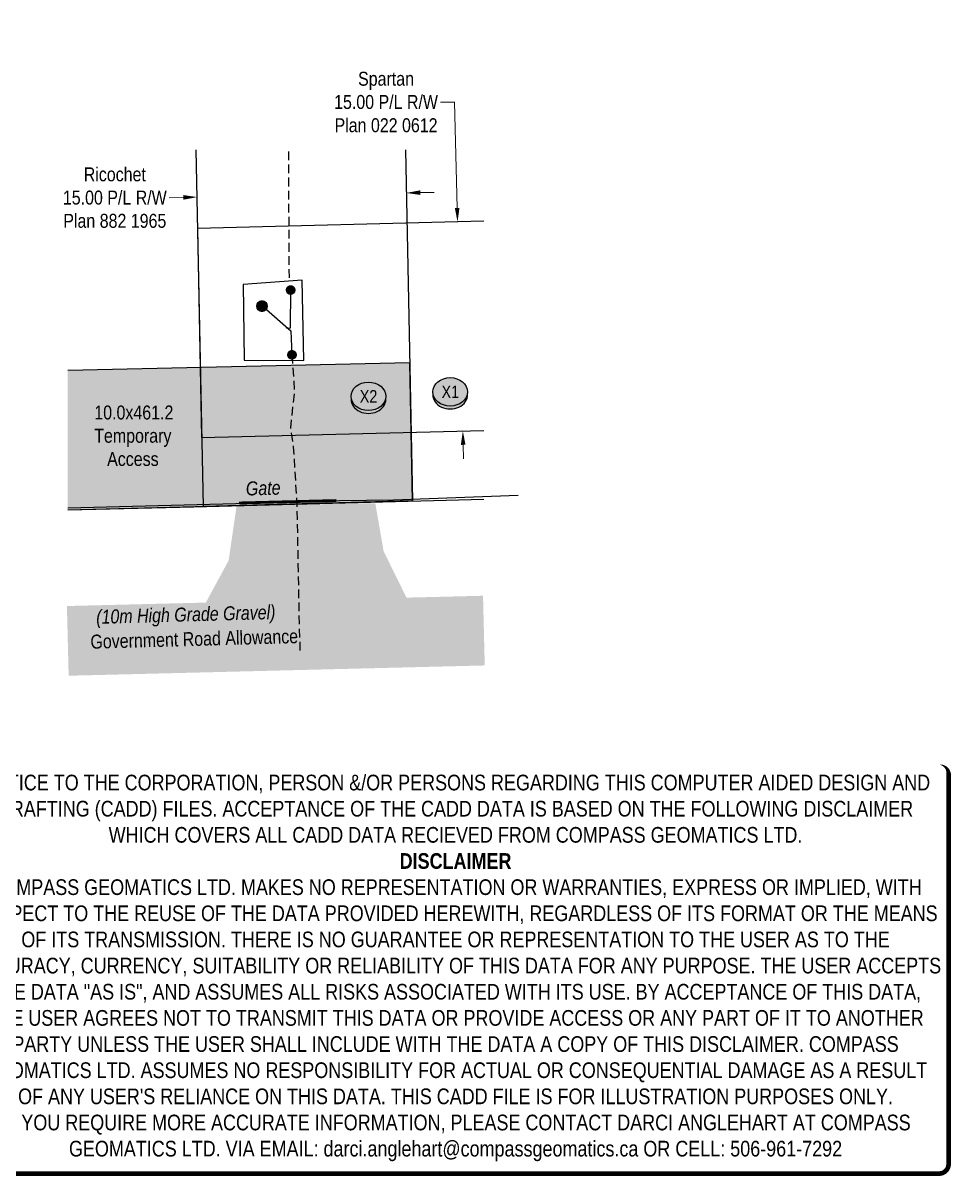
# Model space of a CAD drawing. Extents: x 623791 to 625561, y 5888643 to 5889953.
# Drawn here: x 624896 to 625561, y 5889126 to 5889953 of the extents above; entities that cross this region are included whole.
import ezdxf
from ezdxf.enums import TextEntityAlignment as Align

# ---------------------------------------------------------------- set-up
doc = ezdxf.new("R2010")
doc.units = 0
doc.header["$LTSCALE"] = 5
doc.header["$PDSIZE"] = 0.5
doc.linetypes.add('UG_PIPE', pattern=[1.875, 1.25, -0.625])
doc.layers.get('Defpoints').update_dxf_attribs({"color": 9})
for name, color, linetype in [('AS-FENCE', 48, 'foc-FENCE'), ('AS-PIPE-UG', 44, 'UG_PIPE'), ('AS-ROADS', 254, 'Continuous'), ('AS-SYMBOL', 7, 'Continuous'), ('F-RW', 190, 'Continuous'), ('L-ROAD-T', 7, 'Continuous'), ('L-SEC', 7, 'Continuous'), ('P-CROSSINGS', 250, 'Continuous'), ('P-TEMP-H', 41, 'Continuous'), ('P-TEMP_WORKSPACE', 46, 'Continuous')]:
    doc.layers.add(name, color=color, linetype=linetype)
doc.layers.add('AS-PIPE-AG', color=7, linetype='Continuous', true_color=0x7d00fa)
doc.layers.add('DISCLAIMER', color=7, linetype='Continuous', plot=False)
for name, color, linetype, lineweight in [('F-AR-T', 190, 'Continuous', 9), ('F-RW-T', 190, 'Continuous', 9), ('T-TEXT', 48, 'Continuous', 18)]:
    doc.layers.add(name, color=color, linetype=linetype, lineweight=lineweight)
doc.styles.add('80', font='ARIALN.TTF', dxfattribs={"height": 10})
doc.styles.add('80CG', font='ARIALN.TTF', dxfattribs={"height": 10})
doc.styles.add('80L', font='ARIALN.TTF', dxfattribs={"height": 10})
doc.styles.add('80LS', font='ARIALNI.TTF', dxfattribs={"height": 10})
doc.styles.add('Crossing', font='ARIALN.TTF', dxfattribs={"height": 10})
doc.styles.add('foc-LtypeFont', font='ARIALN.TTF', dxfattribs={"height": 7.35})
doc.linetypes.add('foc-FENCE', pattern='A,10,-1,["X",foc-LtypeFont,S=0.2,R=0,X=-0.625,Y=-0.75],-1.24', length=12.24)
doc.dimstyles.new('Compass 5 000', dxfattribs={"dimscale": 5, "dimtxt": 9, "dimasz": 2, "dimexe": 0.2, "dimexo": 0.0625, "dimgap": 0.5, "dimtad": 0, "dimtih": 1, "dimtoh": 1, "dimzin": 0, "dimdsep": 46, "dimtxsty": '80CG', "dimcen": 0.1, "dimse1": 1, "dimse2": 1, "dimclrd": 256, "dimclrt": 256, "dimaunit": 1, "dimadec": 4, "dimazin": 0, "dimtfac": 0.06, "dimtofl": 0, "dimtmove": 0, "dimatfit": 1, "dimfxl": 0.2, "dimtolj": 1, "dimtzin": 0, "dimlwd": -1, "dimarcsym": 0})

# ---------------------------------------------------------------- blocks, each defined once
blk = doc.blocks.new('PIG')
h = blk.add_hatch(color=255)
h.dxf.hatch_style = 1
edge = h.paths.add_edge_path()
edge.add_arc((0, 0), 0.85, 0, 360)
at = {"layer": 'AS-SYMBOL'}
h = blk.add_hatch(color=13, dxfattribs=at)
h.dxf.hatch_style = 1
h.paths.add_polyline_path([(-0.1, 0, 1), (-0.55, 0, 1)])
h = blk.add_hatch(color=13, dxfattribs=at)
h.dxf.hatch_style = 1
h.paths.add_polyline_path([(0.1, 0, 1), (0.55, 0, 1)])
at = {"layer": 'AS-SYMBOL', "color": 13}
for centre, radius in [((0, 0), 0.75), ((-0.33, 0), 0.225), ((0.33, 0), 0.225)]:
    blk.add_circle(centre, radius, dxfattribs=at)
blk = doc.blocks.new('RISER')
h = blk.add_hatch(color=255)
h.dxf.hatch_style = 1
edge = h.paths.add_edge_path()
edge.add_arc((0, 0), 0.7, 0, 360)
blk.add_hatch(color=13).paths.add_polyline_path([(0.58, -0.15), (-0.58, -0.15, 0.774597)])
at = {"color": 13}
blk.add_line((-0.58, -0.15), (0.58, -0.15), dxfattribs=at)
blk.add_circle((0, 0), 0.6, dxfattribs=at)
blk = doc.blocks.new('*D481')
at = {"layer": 'Defpoints', "color": 0, "transparency": 16777216}
for p in [(625020.78, 5889827.79), (625020.9, 5889821.41), (625170.98, 5889824.41)]:
    blk.add_point(p, dxfattribs=at)
at = {"layer": 'F-AR-T', "transparency": 16777216}
for p, q in [((625010.78, 5889827.59), (625000.78, 5889827.39)), ((625180.85, 5889831), (625190.84, 5889831.2))]:
    blk.add_line(p, q, dxfattribs=at)
for points in [[(625010.75, 5889829.26), (625010.81, 5889825.93), (625020.78, 5889827.79)], [(625180.81, 5889832.66), (625180.88, 5889829.33), (625170.85, 5889830.8)]]:
    blk.add_solid(points, dxfattribs=at)
at = {"layer": 'F-AR-T', "transparency": 16777216, "insert": (624961.69, 5889827.39), "char_height": 10, "attachment_point": 5, "style": '80CG'}
blk.add_mtext('\\A1;Ricochet\\P15.00 P/L R/W\\PPlan 882 1965', dxfattribs=at)
blk = doc.blocks.new('*D482')
at = {"layer": 'Defpoints', "color": 0, "transparency": 16777216}
for p in [(625207.5, 5889810.05), (625209.74, 5889810.11), (625213.54, 5889660.21)]:
    blk.add_point(p, dxfattribs=at)
at = {"layer": 'F-RW-T', "transparency": 16777216}
for p, q in [((625205.32, 5889895.95), (625195.32, 5889895.95)), ((625207.24, 5889820.05), (625205.32, 5889895.95)), ((625211.55, 5889650.16), (625211.8, 5889640.16))]:
    blk.add_line(p, q, dxfattribs=at)
for points in [[(625208.91, 5889820.09), (625205.58, 5889820), (625207.5, 5889810.05)], [(625213.22, 5889650.2), (625209.89, 5889650.11), (625211.3, 5889660.15)]]:
    blk.add_solid(points, dxfattribs=at)
at = {"layer": 'F-RW-T', "transparency": 16777216, "insert": (625156.23, 5889895.95), "char_height": 10, "attachment_point": 5, "style": '80CG'}
blk.add_mtext('\\A1;Spartan\\P15.00 P/L R/W\\PPlan 022 0612', dxfattribs=at)
blk = doc.blocks.new('xing2')
h = blk.add_hatch(color=50)
h.dxf.hatch_style = 1
edge = h.paths.add_edge_path()
edge.add_ellipse((0, 0), major_axis=(-12.5, 0), ratio=0.816297, start_angle=0, end_angle=360)
h = blk.add_hatch(color=250)
h.dxf.hatch_style = 1
edge = h.paths.add_edge_path()
edge.add_ellipse((0, -2.05), major_axis=(-12.5, 0), ratio=0.816297, start_angle=0, end_angle=180)
edge.add_line((12.5, -2.05), (12.5, 0))
edge.add_ellipse((0, 0), major_axis=(-12.5, 0), ratio=0.816297, start_angle=0, end_angle=180, ccw=False)
edge.add_line((-12.5, 0), (-12.5, -2.05))
at = {"color": 250}
blk.add_ellipse((0, 0), major_axis=(-12.5, 0), ratio=0.816297, dxfattribs=at)
blk.add_ellipse((0, -2.05), major_axis=(-12.5, 0), ratio=0.816297, start_param=0, end_param=3.141593, dxfattribs=at)
at = {"color": 250, "style": 'Crossing'}
blk.add_attdef('CROSSING', text='', height=9, dxfattribs=at).set_placement((0.09, 0.02), align=Align.MIDDLE_CENTER)
at = {"color": 250, "style": 'Crossing', "flags": 1}
for tag, p in [('OWNER', (0.09, -12.49)), ('DESCRIPTION', (0.09, -25.77)), ('LOCATION', (0.09, -39.3)), ('DWG_REF', (0.09, -52.84))]:
    blk.add_attdef(tag, text='', height=9, dxfattribs=at).set_placement(p, align=Align.MIDDLE_CENTER)
blk = doc.blocks.new('Disclaimer_Legal')
at = {"layer": 'DISCLAIMER', "color": 254, "flags": 128}
blk.add_lwpolyline([(-3612.9, -1104.6, 37.5, 37.5, 0), (4096.1, -1104.6, 37.5, 37.5, 0.414214), (4171.1, -1029.6, 37.5, 37.5, 0), (4171.1, 2078.7, 37.5, 0, 0.414214), (4096.1, 2153.7, 0, 0, 0), (-3612.9, 2153.7, 0, 0, 0.414214), (-3687.9, 2078.7, 0, 0, 0), (-3687.9, -1029.6, 0, 37.5, 0.414214)], format="xyseb", close=True, dxfattribs=at)
at = {"layer": 'DISCLAIMER', "color": 254, "insert": (241.6, 533.9), "char_height": 125, "width": 7717.568, "attachment_point": 5, "style": '80'}
blk.add_mtext('NOTICE TO THE CORPORATION, PERSON &/OR PERSONS REGARDING THIS COMPUTER AIDED DESIGN AND DRAFTING (CADD) FILES. ACCEPTANCE OF THE CADD DATA IS BASED ON THE FOLLOWING DISCLAIMER WHICH COVERS ALL CADD DATA RECIEVED FROM COMPASS GEOMATICS LTD.\\P{\\fArial Narrow|b1|i0|c0|p34;DISCLAIMER}\\PCOMPASS GEOMATICS LTD. MAKES NO REPRESENTATION OR WARRANTIES, EXPRESS OR IMPLIED, WITH RESPECT TO THE REUSE OF THE DATA PROVIDED HEREWITH, REGARDLESS OF ITS FORMAT OR THE MEANS OF ITS TRANSMISSION. THERE IS NO GUARANTEE OR REPRESENTATION TO THE USER AS TO THE ACCURACY, CURRENCY, SUITABILITY OR RELIABILITY OF THIS DATA FOR ANY PURPOSE. THE USER ACCEPTS THE DATA "AS IS", AND ASSUMES ALL RISKS ASSOCIATED WITH ITS USE. BY ACCEPTANCE OF THIS DATA, THE USER AGREES NOT TO TRANSMIT THIS DATA OR PROVIDE ACCESS OR ANY PART OF IT TO ANOTHER PARTY UNLESS THE USER SHALL INCLUDE WITH THE DATA A COPY OF THIS DISCLAIMER. COMPASS GEOMATICS LTD. ASSUMES NO RESPONSIBILITY FOR ACTUAL OR CONSEQUENTIAL DAMAGE AS A RESULT OF ANY USER\'S RELIANCE ON THIS DATA. THIS CADD FILE IS FOR ILLUSTRATION PURPOSES ONLY.\\PIF YOU REQUIRE MORE ACCURATE INFORMATION, PLEASE CONTACT DARCI ANGLEHART AT COMPASS GEOMATICS LTD. VIA EMAIL: darci.anglehart@compassgeomatics.ca OR CELL: 506-961-7292', dxfattribs=at)

msp = doc.modelspace()

# ---------------------------------------------------------------- hatches: boundary and pattern name
at = {"layer": 'AS-ROADS'}
h = msp.add_hatch(color=256, dxfattribs=at)
h.dxf.hatch_style = 1
h.paths.add_polyline_path([(625154.475, 5889573.883), (625171.192, 5889539.968), (625025.855, 5889534.943), (625043.325, 5889567.173), (625049.035, 5889606.403), (625148.525, 5889608.303)])
at = {"layer": 'P-TEMP-H'}
h = msp.add_hatch(color=256, dxfattribs=at)
h.dxf.hatch_style = 1
h.paths.add_polyline_path([(624927.963, 5889703.462), (624927.963, 5889603.464), (625175.305, 5889609.906), (625173.306, 5889708.933)])

# ---------------------------------------------------------------- linework, layer by layer
at = {"layer": 'AS-FENCE', "flags": 128}
msp.add_lwpolyline([(625097.345, 5889710.613), (625096.075, 5889768.183), (625053.725, 5889765.043), (625054.475, 5889710.773)], close=True, dxfattribs=at)
msp.add_lwpolyline([(624927.963, 5889605.071), (625048.535, 5889608.143), (625122.845, 5889610.243), (625161.465, 5889610.743), (625250.995, 5889613.933)], dxfattribs=at)
at = {"layer": 'AS-PIPE-AG', "flags": 128}
for points in [[(625087.725, 5889761.213), (625087.385, 5889733.723), (625084.945, 5889733.633)], [(625068.595, 5889748.763), (625088.055, 5889731.963), (625088.725, 5889714.703)]]:
    msp.add_lwpolyline(points, dxfattribs=at)
at = {"layer": 'AS-PIPE-UG', "flags": 128}
for points in [[(625086.895, 5889769.893), (625086.455, 5889844.493), (625086.43, 5889861.815)], [(625088.695, 5889714.683), (625090.485, 5889688.573), (625087.585, 5889662.133), (625089.705, 5889648.813), (625092.235, 5889607.443), (625093.685, 5889530.783), (625094.494, 5889501.319)]]:
    msp.add_lwpolyline(points, dxfattribs=at)
at = {"layer": 'AS-ROADS', "const_width": 50, "flags": 128}
msp.add_lwpolyline([(625226.407, 5889516.91), (624927.963, 5889509.54)], dxfattribs=at)
at = {"layer": 'F-RW', "flags": 128}
for points in [[(625170.221, 5889861.815), (625175.305, 5889609.906), (625025.217, 5889605.961), (625020.096, 5889861.815)], [(625226.407, 5889810.529), (625021.115, 5889805.323), (625023.915, 5889655.403), (625226.407, 5889660.535)]]:
    msp.add_lwpolyline(points, dxfattribs=at)
at = {"layer": 'L-SEC', "flags": 128}
msp.add_lwpolyline([(624927.963, 5889603.451), (625018.328, 5889605.78), (625226.407, 5889611.25)], dxfattribs=at)
at = {"layer": 'P-TEMP_WORKSPACE', "flags": 128}
msp.add_lwpolyline([(624927.963, 5889603.464), (625175.305, 5889609.906), (625173.306, 5889708.933), (624927.963, 5889703.462)], dxfattribs=at)
at = {"layer": 'T-TEXT', "const_width": 1.999, "flags": 128}
msp.add_lwpolyline([(625050.675, 5889608.443), (625120.545, 5889610.183)], dxfattribs=at)

# ---------------------------------------------------------------- block references
at = {"layer": 'AS-SYMBOL', "xscale": 4.999999999999997, "yscale": 4.999999999999997, "zscale": 4.999999999999997}
for name, p in [('RISER', (625087.725, 5889761.143)), ('RISER', (625087.725, 5889761.143)), ('PIG', (625067.275, 5889749.603)), ('PIG', (625067.275, 5889749.603)), ('RISER', (625088.715, 5889714.693)), ('RISER', (625088.715, 5889714.693))]:
    msp.add_blockref(name, p, dxfattribs=at)
at = {"layer": 'P-CROSSINGS', "xscale": 0.99964983, "yscale": 0.99964983, "zscale": 0.99964983}
for p, values in [((625143.597, 5889684.892), {'CROSSING': 'X2'}), ((625202.255, 5889688.107), {'CROSSING': 'X1'})]:
    msp.add_blockref('xing2', p, dxfattribs=at).add_auto_attribs(values)
at = {"layer": 'T-TEXT', "xscale": 0.09, "yscale": 0.09, "zscale": 0.09}
msp.add_blockref('Disclaimer_Legal', (625184.319, 5889226.924), dxfattribs=at)

# ---------------------------------------------------------------- texts
at = {"layer": 'L-ROAD-T', "style": '80L'}
msp.add_text('Government Road Allowance', height=10, rotation=1.565655, dxfattribs=at).set_placement((625018.645, 5889510.923), align=Align.MIDDLE_CENTER)
at = {"layer": 'P-TEMP_WORKSPACE', "insert": (624935.433, 5889678.335), "char_height": 10, "attachment_point": 1, "style": '80L'}
msp.add_mtext_dynamic_manual_height_columns('\\pi11.554;10.0x461.2\\P\\pi11.49;Temporary\\P\\pi20.743;Access', width=77.9723, gutter_width=50, heights=[0], dxfattribs=at)
at = {"layer": 'T-TEXT', "style": '80LS'}
for s, p in [('Gate', (625068.117, 5889619.125)), ('(10m High Grade Gravel)', (625012.611, 5889528.471))]:
    msp.add_text(s, height=10, rotation=1.565655, dxfattribs=at).set_placement(p, align=Align.MIDDLE_CENTER)

# ---------------------------------------------------------------- dimensions: what is measured, and where the dimension line sits
at = {"layer": 'F-AR-T'}
dim = msp.add_linear_dim(base=(625020.777, 5889827.793), p1=(625170.976, 5889824.413), p2=(625020.905, 5889821.409), angle=181.146788, text='Ricochet\\P15.00 P/L R/W\\PPlan 882 1965', dimstyle='Compass 5 000', dxfattribs=at)
dim.commit()
dim.dimension.update_dxf_attribs({"geometry": '*D481', "text_midpoint": (624961.695, 5889827.392), "dimtype": 161})
at = {"layer": 'F-RW-T'}
dim = msp.add_linear_dim(base=(625207.497, 5889810.049), p1=(625213.537, 5889660.209), p2=(625209.736, 5889810.106), angle=91.452644, text='Spartan\\P15.00 P/L R/W\\PPlan 022 0612', dimstyle='Compass 5 000', dxfattribs=at)
dim.commit()
dim.dimension.update_dxf_attribs({"geometry": '*D482', "text_midpoint": (625156.232, 5889895.951), "dimtype": 161})

doc.saveas('drawing.dxf')
